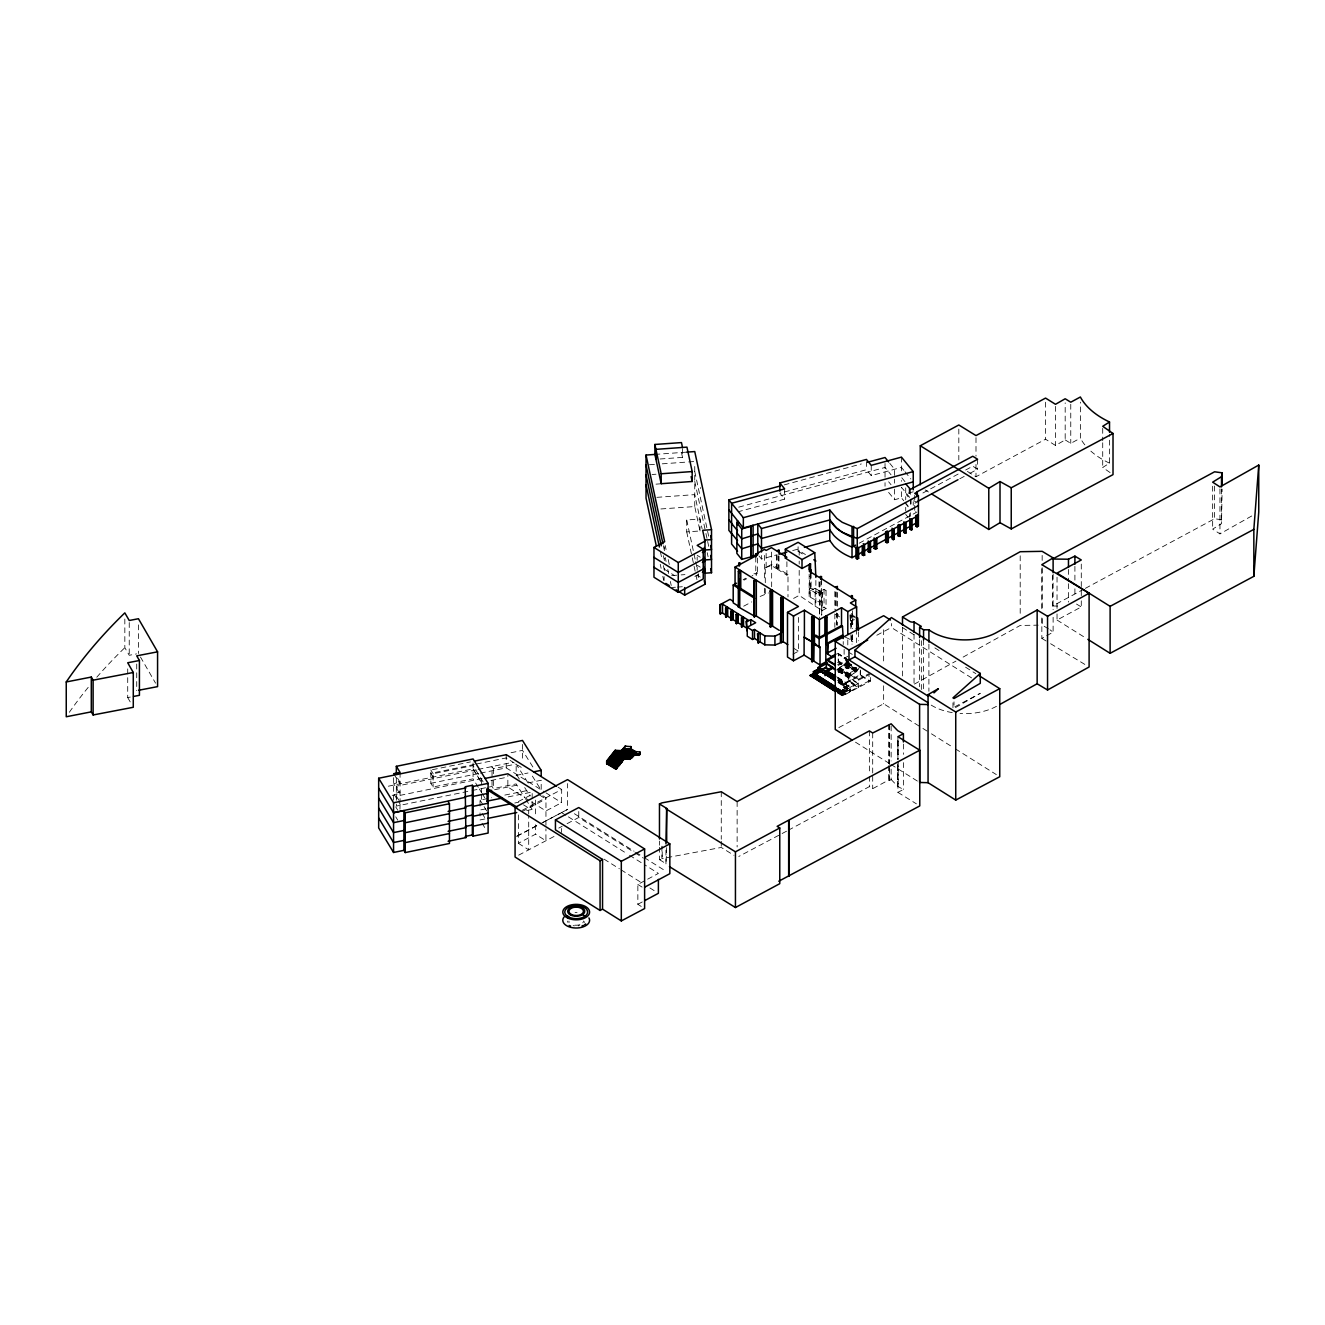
<?xml version="1.0" encoding="UTF-8"?>
<svg xmlns="http://www.w3.org/2000/svg" width="1325" height="1325" viewBox="0 0 1325 1325"><rect width="100%" height="100%" fill="white"/><g stroke="black" fill="none" stroke-linecap="round" stroke-linejoin="round"><path stroke-width="0.75" stroke-dasharray="5 3.75" d="M971.573 677.887L891.394 627.503L891.394 623.528M952.957 707.798L952.957 700.345M1046.667 635.735L1053.11 632.158L1049.996 629.789M821.682 614.369L822.146 592.673L826.038 590.586L826.038 608.473L822.146 610.56L821.914 614.701M819.397 614.104L819.397 602.179L809.161 596.565L809.525 576.16M1251.694 515.988L1219.961 533.876L1212.657 529.122L1221.517 523.64L1222.13 489.157M1110.085 472.578L1102.715 467.46L1109.522 463.154L1109.522 434.352M955.474 707.616L980.285 693.29L954.464 706.987M1045.557 402.204L1045.557 439.221L1055.495 445.465L1065.184 439.9L1065.184 402.866M914.432 684.098L955.938 661.092M963.142 657.084L1020.2 625.45L1038.171 625.152M1041.847 617.914L1041.847 638.402L1045.061 636.629M967.399 471.435L975.995 476.735L1045.557 439.221M859.196 543.2L916.536 512.295L911.087 508.932M1065.184 439.9L1070.766 443.362L1080.372 438.161L1080.372 402.154M1057.035 613.922L1057.035 620.05L1081.283 606.933L1081.283 600.821M922.896 492.999L958.522 473.853M965.643 470.027L972.782 466.201L977.618 469.199L968.707 473.986M959.797 478.772L966.919 474.946M1052.597 575.381L1052.597 606.005L1083.535 589.327M1085.357 588.35L1214.594 518.754L1222.13 519.781M666.69 847.619L665.962 864.496L665.962 848M786.553 831.189L738.787 856.463M788.358 830.228L869.366 786.619L872.695 788.673L888.462 780.177L889.638 780.574L889.638 766.132M891.145 769.196L891.145 779.514L889.638 780.574M891.145 779.514L897.82 786.47L903.402 789.435L897.919 792.383L897.919 761.444M694.847 576.441L698.225 574.619M743.159 579.654L745.842 578.213M753.892 573.907L757.403 572.98L752.037 575.862M765.287 582.718L765.287 567.812L771.663 564.4L787.994 574.57L787.994 596.929M743.971 580.168L746.671 578.727M765.287 567.812L771.415 565.51L776.483 568.657L779.001 568.094L777.162 569.088L777.162 555.672M798.097 546.794L798.097 551.266L799.19 550.687L805.451 554.562M777.162 569.088L786.901 575.149L787.994 574.57M760.136 596.465L768.467 592.938M743.689 606.204L751.755 601.881M820.838 594.13L811.099 588.068L809.244 589.062L818.999 595.124L820.838 594.13L820.838 579.224M793.592 598.403L799.19 595.389L815.157 606.138L815.157 588.25L809.525 591.066M815.157 588.25L820.192 591.397L824.034 589.343L826.038 590.586M819.397 602.179L821.682 600.954M815.157 606.138L820.192 609.285L824.034 607.231L826.038 608.473M852.836 614.982L852.836 623.926L851.809 624.489L851.809 615.545L855.271 616.489M850.368 616.373L850.368 620.845L853.052 619.404M850.368 620.845L854.492 619.702M792.979 654.152L798.445 651.221L798.445 615.446M850.534 614.75L850.534 623.694L852.836 623.926M845.168 637.043L852.389 640.571L851.577 641.018L851.743 634.211M844.124 649.349L844.124 658.293L847.801 656.322M850.087 663.51L847.387 661.274L847.983 668.744L851.462 666.872M847.934 661.258L846.841 661.838L849.772 663.676M852.588 666.906L846.294 662.964L847.387 661.821M845.764 663.527L844.671 664.107L856.331 671.427L857.424 670.848L845.764 662.964L848.795 663.61M839.354 667.502L850.998 675.088L856.878 671.427L845.217 664.09L846.294 662.964M839.354 667.783L845.217 664.09M838.079 670.053L848.812 676.81L849.905 676.23L838.278 668.91L844.671 664.107M837.731 668.926L849.358 676.23L850.451 675.651L838.824 668.347L849.905 675.949M641.234 906.449L637.855 904.312L637.855 884.438L658.392 873.423L644.811 864.877M637.855 904.312L644.695 900.636M518.373 801.575L533.793 793.41M876.819 635.238L891.394 627.503M837.566 664.819L847.006 659.817L838.377 654.401L838.377 661.688L847.006 667.104L838.162 671.792M838.294 665.432L846.824 660.893M540.12 823.951L567.564 809.426L567.564 783.588M838.294 672.719L848.53 667.287L848.53 661.821M518.373 814.858L518.373 843.313L535.499 834.237L545.933 840.779L545.933 828.854M839.354 667.22L858.401 679.278L858.6 687.46L848.265 680.951L848.265 673.68L860.207 667.336M558.769 828.092L562.115 826.32M567.1 823.67L578.76 817.475L633.4 851.826M858.633 669.175L849.789 673.862L849.789 681.149L858.401 686.565L869.018 680.934L869.018 675.468M845.764 662.964L857.971 670.019L853.482 667.187M845.217 663.543L856.878 670.864L857.971 670.284L853.482 667.469M849.905 676.23L856.331 671.427M849.358 676.23L848.265 677.373L838.427 671.195M848.265 677.638L848.812 676.81M837.367 692.809L842.468 696.006L870.542 681.116L860.207 674.624L843.727 683.468L843.727 687.443L850.534 691.733L850.418 687.162L838.46 679.758M838.029 678.301L845.913 683.253L860.405 675.518L869.018 680.934M838.46 679.477L845.367 683.816L846.46 682.69M845.913 683.253L844.82 684.379L837.913 680.056M843.727 685.787L844.273 684.959L838.361 681.232M858.401 679.278L869.018 673.647M843.727 687.443L851.776 683.17M844.737 687.576L851.892 683.766L857.573 687.344L850.418 691.137L844.737 687.576L844.737 683.601L851.892 679.791L857.573 683.369L857.573 687.344M870.542 673.829L858.6 680.172L848.265 673.68M842.468 689.878L847.238 687.344L850.534 689.414L845.747 691.948L842.468 689.878L842.65 692.76L844.754 692.809L842.567 693.969M842.998 692.23L842.998 689.911L847.255 687.658L849.988 689.381L849.988 691.7L842.468 695.741L837.367 692.528M837.632 688.139L842.7 691.319L848.017 688.503L842.7 691.6M850.418 687.162L857.573 683.369M837.433 689.845C839.487 693.621 846.609 693.952 842.7 691.319M842.468 692.197L847.238 689.662M842.65 692.478L847.255 689.977L849.988 691.7M842.601 693.091L844.257 692.213M842.998 689.911L845.747 691.633L849.988 689.381M842.601 693.372L844.257 692.495M842.567 694.25L844.754 692.809M842.518 694.863L845.251 693.406L842.518 695.41L837.301 691.567M842.518 695.128L845.251 693.687M838.841 727.558L883.642 703.79L921.206 727.392M516.816 836.257L537.817 825.16M543.068 822.378L567.564 809.426M522.116 810.353L561.684 789.468L561.601 802.668L545.9 810.95L507.856 787.05L507.856 775.125M522.017 811.629L545.9 799.025M516.866 836.224L538.331 824.895M518.655 855.155L554.43 836.257M897.489 786.255L897.572 761.477M784.218 484.884L861.316 463.949M903.799 470.292L901.447 467.394L871.237 475.609L866.434 469.713L779.845 493.231L784.648 499.127L738.439 511.682M738.737 507.16L885.034 467.46L891.029 474.781M913.24 491.807L905.72 493.844L908.172 496.858M888.628 492.387L894.607 499.724L901.447 497.869L903.799 500.767M759.026 556.003L761.494 559.017L777.096 554.777M792.698 550.554L800.499 548.434M511.069 752.716L522.497 750.364L533.925 768.649M478.292 787.315L473.058 778.835L433.109 787L430.824 783.274L430.824 770.024L470.507 761.925M474.466 764.426L430.824 773.336L433.109 777.063M476.453 764.012L506.216 757.933L521.288 767.407M388.324 786.205L473.075 768.898L480.942 781.684L480.213 780.491M476.089 769.842L396.341 786.205L400.067 792.251L393.641 793.576L399.902 803.728M478.077 769.428L512.974 762.256M492.039 776.5L492.039 766.562L493.364 768.715L516.17 764.045L527.913 782.744M430.824 783.274L478.441 773.552M480.428 773.138L506.216 767.871L544.293 791.787M392.183 795.364L399.902 793.791L393.641 783.638L400.067 782.313L396.341 776.268L396.341 806.08L470.11 790.942M482.068 778.537L396.341 796.143L399.14 800.681M472.098 790.528L492.039 786.437L493.364 788.59L516.17 783.903L524.7 797.517M490.929 780.491L506.183 777.411M516.121 775.407L528.029 772.988M494.639 789.733L518.108 784.93M528.029 782.926L541.196 780.259L541.196 790.197L530.795 773.601M480.031 806.047L480.031 800.085L491.476 797.766M504.825 795.083L530.348 789.915M508.171 796.888L531.789 792.102M485.762 808.863L480.031 810.022L480.031 815.985M514.763 803L518.721 802.205M480.031 819.96L485.762 818.8M526.671 810.536L532.17 809.426L532.17 801.476M124.832 619.023L124.832 647.677L129.237 655.295L136.608 653.888M127.713 668.91L127.713 697.563L131.606 696.817M661.904 846.211L661.904 858.583L721.264 847.453L733.967 855.321M659.469 847.271L659.469 859.643L662.218 859.13L662.218 846.758M654.898 454.409L686.632 452.14M660.032 458.997L685.008 457.224M649.432 464.744L655.097 464.346M662.268 463.833L686.632 462.077M688.669 461.928L694.747 461.498M652.016 474.499L656.007 474.217M656.007 484.155L659.983 483.857M656.885 497.339L694.747 494.623L702.068 528.675M660.877 508.966L694.747 506.547L699.997 530.961L686.714 531.905L686.714 519.98L699.997 519.036L699.997 530.961M671.659 575.58L679.261 575.033M681.149 574.901L684.942 574.619M671.659 587.505L675.452 587.223M677.357 587.091L683.054 586.677M1052.597 606.005L1060.53 606.088M1048.439 628.845L1042.162 625.069L1042.162 616.887M1041.847 638.402L1048.853 642.642M1050.592 643.702L1087.345 665.928M1076.496 604.051L1081.283 606.933M913.803 500.668L916.536 502.357L914.73 503.318L914.73 495.368M897.919 792.383L916.403 803.844M659.469 859.643L666.69 864.115M925.165 489.935L928.427 491.973M798.097 551.266L803.646 554.728M851.809 615.545L855.718 617.98M838.592 615.065L836.539 613.773L836.539 625.698M835.495 614.336L839.619 616.887M850.534 623.694L851.809 624.489M851.577 641.018L852.836 641.813M697.165 555.324L700.213 557.212M849.524 652.712L852.24 654.401M697.165 565.262L700.213 567.15M837.516 653.275L846.244 658.707M844.124 658.293L849.524 661.655M837.516 662.218L847.983 668.744M697.165 575.199L700.213 577.087M793.89 648.389L798.445 651.221M664.123 569.088L674.408 575.497M1057.035 620.05L1086.152 638.286M902.424 627.52L914.383 635.023M934.87 647.908L941.694 652.198M965.594 667.204L975.846 673.647M848.53 659.999L838.195 653.507L838.195 660.794L856.331 671.99M847.387 661.274L848.364 661.887M847.387 661.539L848.364 662.152M850.733 664.272L851.71 664.885M855.602 667.336L856.579 667.949M846.841 662.119L851.71 665.167M854.625 667.27L856.579 668.231M849.772 664.223L851.71 665.448M855.602 667.883L856.579 668.496M846.294 662.401L853.101 666.955M845.764 663.245L857.424 670.582M845.217 663.808L856.878 671.146M844.671 664.388L856.331 671.709M850.451 675.386L838.824 668.347M838.278 668.363L849.905 675.667M837.731 669.208L849.358 676.512M837.731 669.473L849.358 676.793M838.079 670.334L848.812 677.075M838.145 670.665L848.812 677.357M837.599 670.947L851.776 680.139M922.912 728.452L929.736 732.758M931.458 733.818L953.652 747.764M955.358 748.84L996.334 774.595M837.582 677.108L846.46 682.955M837.582 677.671L846.46 683.236M838.029 678.582L845.913 683.534M838.029 678.847L845.913 683.799M838.46 680.04L850.534 687.758L858.6 683.485L851.776 679.195L851.892 683.766M837.913 680.321L844.82 684.661M837.913 680.603L844.82 684.942M838.361 681.514L844.273 685.505M838.096 681.994L843.727 685.522L845.367 683.816M838.096 682.259L848.017 688.503M838.327 682.69L848.017 688.768M837.632 688.42L843.197 691.915M838.195 689.05L845.747 693.952M837.648 689.066L845.747 694.267L845.747 691.633M837.648 689.348L843.164 693.074L837.98 689.828M837.433 690.11L843.114 693.952L838.046 690.789M837.499 690.789L843.064 694.847L837.847 691.551M837.301 691.849L843.015 695.724L837.913 692.511M855.503 742.182L889.241 763.382M890.93 764.442L917.927 781.402M558.14 787.232L561.684 789.468M546.016 792.88L561.601 802.668M574.388 813.716L634.046 851.197M635.752 852.273L642.559 856.546M644.265 857.623L666.425 871.535M635.056 852.869L643.337 858.087M542.803 795.762L545.983 797.766L545.933 826.866M539.623 795.083L545.983 799.091M561.601 812.606L566.686 815.803M568.392 816.862L626.129 853.151M629.524 855.287L643.105 863.817M523.541 804.838L528.708 808.084L528.708 814.047M604.051 859.147L619.338 868.753M621.027 869.813L643.105 883.692M649.912 887.965L656.703 892.222M637.855 884.438L643.337 887.883M518.373 843.313L528.708 849.822L528.708 816.034M889.82 463.386L894.607 469.249L894.607 477.199M888.628 481.787L891.029 484.718M904.975 471.733L910.871 478.971M904.975 481.671L901.447 477.331L901.447 481.306M909.695 497.405L901.447 487.269L901.447 497.869M904.975 502.208L908.519 506.547M905.72 503.782L908.172 506.796M905.72 514.382L908.172 517.396M480.031 780.193L473.058 768.898M519.367 779.083L516.17 773.982L516.17 764.045M524.7 787.58L530.05 796.077M525.777 799.223L532.17 809.426M483.095 781.849L473.058 765.585L433.109 773.75L433.109 787M479.335 789.004L481.422 792.4M482.085 793.476L485.099 798.362M480.031 800.085L483.062 805.004M484.072 806.627L487.153 811.629M482.052 813.302L485.082 818.204M482.052 823.239L485.082 828.142M393.641 773.701L399.902 783.853M395.728 806.892L397.815 810.271M395.728 816.829L397.815 820.208M430.824 770.024L433.192 773.8M140.467 657.018L155.555 683.153M127.713 697.563L130.496 702.416M700.345 487.534L700.561 488.527M694.747 471.435L708.941 537.519M694.747 481.373L705.496 531.441M705.927 533.445L707.219 539.441M707.649 541.445L708.941 547.457M707.219 552.691L708.08 556.699M681.464 452.521L682.507 457.39L682.507 447.453M686.714 519.98L695.244 559.746M695.675 561.734L697.381 569.7M686.714 531.905L691.832 555.771M692.263 557.759L695.675 573.659M696.105 575.663L696.95 579.638M665.216 545.536L666.077 549.544M668.231 559.548L669.506 565.56M663.378 545.751L664.653 551.647L664.653 546.678M665.216 557.461L666.077 561.469M667.8 569.485L668.661 573.477M670.367 581.493L671.228 585.501M663.378 555.688L664.653 561.585L664.653 558.272M660.413 551.829L661.688 557.742M663.378 565.626L664.653 571.522L664.653 568.21M660.247 564.301L661.109 568.309M662.831 576.325L663.692 580.333M1221.517 488.942L1221.517 523.64M1219.961 488.958L1219.961 533.876M1214.594 486.093L1214.594 518.754M1212.657 486.242L1212.657 529.122M1102.715 428.356L1102.715 440.712M1102.715 442.765L1102.715 467.46M1081.283 564.069L1081.283 588.565M1081.283 590.602L1081.283 598.767M1074.906 566.338L1074.906 580.632M1074.906 588.797L1074.906 596.962M1070.766 404.274L1070.766 443.362M1068.463 569.435L1068.463 581.675M1068.463 583.712L1068.463 602.097M1057.035 577.17L1057.035 611.885M1055.495 406.377L1055.495 445.465M1053.127 574.305L1053.11 609.632M1053.127 617.317L1053.11 632.158M1042.162 555.423L1042.162 565.676M1042.162 567.713L1042.162 608.688M1041.847 568.756L1041.847 609.732M1020.2 555.804L1020.2 615.214M977.618 459.262L977.618 469.199M975.995 437.648L975.995 456.164M975.995 464.396L975.995 476.735M958.82 429.085L958.82 459.957M954.017 701.836L954.017 705.148M928.908 644.165L928.908 691.286M923.558 640.008L923.558 689.166M921.339 640.737L921.339 689.911M919.616 639.627L919.616 686.747M914.73 505.305L914.73 513.255M914.035 634.294L914.035 683.468M913.24 501.744L913.24 505.272M911.087 498.995L911.087 504.957M910.557 489.339L910.557 497.289M910.557 499.277L910.557 507.227M910.557 512.758L910.557 516.286M909.397 488.428L909.397 496.378M909.397 513.603L909.397 517.131M909.165 488.494L909.165 496.444M905.72 487.882L905.72 499.807M905.72 507.309L905.72 510.854M903.402 744.054L903.402 754.356M903.402 762.62L903.402 789.435M902.491 627.222L902.491 676.379M901.447 457.125L901.447 471.369M898.234 740.857L898.234 759.424M898.234 761.477L898.234 786.238M897.919 736.683L897.919 759.374M897.82 741.072L897.82 757.585M897.82 765.833L897.82 786.47M897.572 740.841L897.489 759.44M894.607 479.186L894.607 483.161M894.607 489.124L894.607 499.724M891.145 725.885L891.145 760.947M889.638 724.874L889.638 764.061M889.439 724.742L889.34 764.227M889.439 765.999L889.34 780.723M888.462 724.477L888.462 763.68M888.462 765.734L888.462 780.177M885.034 463.485L885.034 477.398M885.034 482.697L885.034 486.225M883.642 629.723L883.642 663.759M883.642 685.77L883.642 703.79M872.695 732.973L872.695 774.231M872.695 776.301L872.695 788.673M871.237 465.34L871.237 475.609M870.542 677.473L870.542 681.116M869.366 730.92L869.366 774.247M869.366 776.301L869.366 786.619M866.434 461.498L866.434 469.713M860.405 670.053L860.405 675.518M860.207 670.98L860.207 674.624M858.418 631.859L858.418 640.803M856.646 629.226L856.646 642.642M852.389 610.759L852.389 628.646M852.389 634.609L852.389 640.571M852.025 635.288L852.025 644.232M851.743 613.342L851.577 629.093M851.279 621.408L851.279 628.862M850.932 628.696L849.888 614.353M850.932 634.658L850.932 640.621M847.801 639.925L847.801 645.888M847.238 687.344L847.255 689.977M847.006 661.639L847.006 667.104M843.743 692.18L843.247 691.584M843.23 641.548L843.23 644.53M837.367 592.474L837.367 607.38M837.367 613.342L837.367 625.267M836.704 592.06L836.704 606.966M836.704 612.928L836.704 624.853M835.495 591.977L835.495 609.864M834.849 591.563L834.849 609.45M834.849 613.922L834.849 627.338M824.034 589.343L824.034 607.231M822.146 592.673L822.146 610.56M821.483 579.621L821.483 615.396M820.192 591.397L820.192 609.285M819.628 582.106L819.628 617.881M818.999 581.708L818.999 595.124M815.869 580.433L815.869 605.773M811.099 573.162L811.099 588.068M810.436 574.238L810.436 596.598M809.161 574.205L809.161 596.565M799.19 550.687L799.19 555.158M799.19 561.121L799.19 564.102M799.19 570.363L799.19 595.389M786.901 561.734L786.901 575.149M784.648 488.859L784.648 499.127M779.001 556.169L779.001 568.094M778.322 555.738L778.322 567.663M776.483 555.241L776.483 568.657M771.663 564.4L771.663 586.76M771.415 552.094L771.415 565.51M766.132 553.419L766.132 568.326M765.287 588.681L765.287 594.643M764.492 555.374L764.492 579.224M764.492 588.168L764.492 594.13M761.494 555.49L761.494 559.017M757.403 558.073L757.403 572.98M756.575 572.466L756.575 575.447M755.78 557.063L755.78 574.951M737.131 801.575L737.131 846.973M721.264 791.754L721.264 839.205M721.264 841.276L721.264 847.453M698.242 573.675L698.242 577.65M697.165 556.98L697.165 560.293M697.165 566.918L697.165 570.23M694.747 466.466L694.747 506.547M664.123 576.673L664.123 580.449M659.469 841.077L659.469 845.201M578.76 811.513L578.76 817.475M561.601 828.506L561.601 832.481M535.499 800.085L535.499 817.161M535.499 824.746L535.499 834.237M532.17 793.526L532.17 799.488M522.497 744.418L522.497 760.302M506.216 754.621L506.216 767.871M493.364 768.715L493.364 776.665M493.364 780.64L493.364 788.59M492.039 780.475L492.039 786.437M481.455 779.15L481.522 786.421M481.406 788.375L481.522 792.383M481.406 794.338L481.406 802.287M473.075 762.935L473.058 778.835M400.067 772.376L400.067 802.188M400.067 804.176L399.902 811.678M393.641 777.676L393.641 801.526M138.446 624.87L138.446 653.523M136.723 664.04L136.723 690.64M129.237 622.551L129.237 655.295M584.689 921.72A8.563 4.952 0 0 1 584.408 922.432M579.406 925.612A8.563 4.952 0 0 1 578.197 925.827M574.371 925.86A8.563 4.952 0 0 1 573.145 925.645M568.044 922.531A8.563 4.952 0 0 1 567.63 921.074M583.48 920.991A7.288 4.207 0 0 1 582.801 922.813M579.903 924.651A7.288 4.207 0 0 1 572.615 924.684M569.253 922.299A7.288 4.207 0 0 1 568.922 921.074M575.067 912.561A13.399 7.735 0 0 1 577.071 912.561M69.331 712.287A811.364 468.437 0 0 1 89.454 685.853M96.791 677.207A811.364 468.437 0 0 1 124.832 647.677M1109.522 463.154A89.852 51.874 0 0 1 1090.872 451.146M1084.844 444.869A89.852 51.874 0 0 1 1080.372 438.161M996.466 706.324A45.795 26.45 0 0 1 960.045 713.479M952.261 712.602A45.795 26.45 0 0 1 930.962 704.966"/><path stroke-width="1.5" d="M927.898 702.614L854.956 656.786L854.956 650.161L891.394 617.566L980.285 673.415L980.285 683.352L954.017 698.523L952.957 697.861L980.285 673.415M1053.127 557.908L1041.847 564.665L1089.1 593.236L1089.1 666.988L1047.545 690.01L1037.144 683.766L1037.144 610.013L996.45 632.588A45.795 26.45 0 0 1 928.908 629.822L923.558 629.756L919.616 627.338L921.339 626.394L914.035 622.005A4.339 2.501 0 0 1 909.579 621.359L902.491 616.986L1020.2 551.713L1042.162 551.332L1053.127 557.908L1053.11 572.748M815.869 577.452L814.759 552.707L798.097 542.322L785.327 549.163L785.327 558.107L802.006 568.475L810.552 563.903L809.525 564.235L809.161 569.733L811.099 570.181L811.099 573.162M1253.847 576.325L1253.847 529.371L1258.75 465.058L1219.961 486.921L1212.657 482.168L1221.517 476.685L1222.13 472.826L1214.594 471.799L1052.597 559.034L1068.463 559.216L1074.906 556.119L1081.283 559.978L1057.035 573.096L1110.118 606.337L1110.118 653.308L1253.847 576.325L1258.75 512.013L1258.75 465.058M615.843 769.129L615.827 766.479L608.374 761.858L607.811 762.587L616.986 768.434L615.843 769.129L606.651 763.647L606.651 760.997L615.231 750.132C620.481 756.691 631.628 737.876 621.558 750.497M613.823 755.879L606.949 763.813L606.933 761.163L615.512 750.314L621.839 750.679M615.827 766.479L624.406 755.614L630.733 755.979L634.178 751.639M616.986 768.069L623.843 759.374L627.868 758.844L623.562 759.208L615.545 768.964L615.545 766.314L624.125 755.449L630.452 755.813L633.88 751.474L639.925 751.971L639.942 754.621L638.783 755.316L634.476 754.902L636.48 755.184M933.976 692.876L938.348 688.685L928.063 694.631L928.063 782.694L955.739 800.085L999.746 776.732L999.746 688.669L979.258 675.8M629.292 759.308L631.329 758.281L622.154 753.18M920.279 484.851L920.279 445.763L958.82 424.977L975.995 435.594L1045.557 398.08L1055.495 404.307L1065.184 398.759L1070.766 402.204L1080.372 397.003A89.852 51.874 0 0 0 1109.522 421.996L1102.715 426.302L1113.017 433.49L1113.017 474.632L1011.24 528.923L1000.011 522.713L988.781 529.453L931.69 493.993M988.781 529.453L988.781 488.312L1000.011 481.555L1011.24 487.782L1113.017 433.49M606.949 763.448L615.545 768.583L623.562 758.827L614.949 753.296L616.108 752.617L624.141 757.552M622.998 759.54L614.386 754.405L615.247 753.544M622.982 757.105L616.108 752.997L624.721 757.585M622.419 760.268L613.806 755.134L614.386 754.405M615.529 753.71L614.386 755.167L621.276 759.275M624.721 757.204L616.672 752.65M620.117 759.97L613.243 755.846L614.104 754.985M625.284 757.237L617.251 752.683M620.233 751.308L623.297 749.453M621.276 761.726L612.663 756.575L613.243 755.846M625.003 749.569L624.141 750.049L632.754 755.184L631.031 757.734L627.007 758.264L617.831 752.716M620.696 762.438L612.1 757.304L612.962 756.442M624.721 756.277L618.411 752.749M632.754 755.184L624.721 749.321L625.864 748.625L635.039 753.809L625.864 749.006L633.333 753.527M620.133 763.167L611.521 758.033L612.1 757.304M625.301 756.31L618.974 752.782M619.553 763.896L610.957 758.745L611.819 757.883M625.864 756.343L619.553 752.815M632.174 756.293C622.005 752.302 620.216 746.207 631.611 754.19M634.476 753.229L626.443 748.658M618.99 764.608L610.378 759.473L610.957 758.745M626.443 756.376L620.133 752.848M629.888 755.979C609.765 746.505 639.478 753.296 631.329 758.281M634.476 752.848L627.023 748.691M618.411 765.337L609.815 760.202L610.659 759.341M626.443 755.995L620.713 752.882M627.586 755.681L622.435 752.6L623.297 751.739M633.913 752.269L627.586 748.724M616.125 765.038L609.235 760.931L609.815 760.202M634.476 752.302L628.166 748.757M617.268 766.794L608.655 761.643L609.517 760.782M635.636 752.368L628.746 748.791M616.688 767.506L608.092 761.991L616.125 765.8M636.199 752.401L629.309 748.824M616.125 768.235L607.513 763.101L608.092 762.372M635.636 751.987L629.888 748.857M606.651 763.647L607.811 762.587M629.607 749.834L631.048 748.923L636.199 752.02M629.888 750L631.048 749.304L630.75 746.488L630.75 749.138M623.562 758.827L627.007 757.883M629.408 756.79L632.472 754.935M633.317 754.836L634.476 753.776M633.035 756.111L634.758 755.084M633.615 755.763L634.758 754.703M630.17 759.358C625.168 758.695 631.694 759.738 633.333 755.598M635.619 754.604L639.644 754.455L639.925 751.971M639.644 754.074L635.039 753.809M1037.144 610.013L1047.545 616.274L1089.1 593.236M999.994 704.37L1037.144 683.766M757.801 554.496L757.801 524.021L761.494 528.543L829.765 510.009L836.804 518.357L842.236 522.315L857.258 528.609L857.258 559.067L858.633 558.338L858.633 547.738L857.308 546.91M736.866 532.865L741.735 538.844L757.801 533.958L761.494 538.48L829.765 519.947L836.804 528.294L842.236 532.253L857.258 538.546L918.407 505.587M855.619 545.138L852.025 547.059A57.604 33.258 0 0 1 833.789 535.35L829.765 529.884L761.494 548.418L757.801 543.896L741.735 548.782L736.866 542.803M829.765 510.009L829.765 540.484L833.789 545.95A57.604 33.258 0 0 0 852.025 557.659L916.536 522.895M917.032 495.782L917.032 491.807L977.618 459.262L972.782 456.264L910.557 489.339L905.72 483.907L743.342 527.946L728.866 509.843M917.331 495.964L917.331 491.989L914.73 493.38L918.407 495.649L918.407 526.124L917.032 526.87L915.707 526.042L915.707 515.442L917.032 516.27L917.032 526.87M857.258 528.609L918.407 495.649M917.032 501.744L958.008 479.716M862.26 554.844L864.579 555.142L862.26 554.844L862.26 546.016M868.206 551.631L870.525 551.929L868.206 551.631L868.206 541.031L869.548 541.859L869.548 552.459M874.136 548.451L876.835 548.533L874.136 548.451L874.136 537.851M885.613 542.256L888.33 542.339L885.613 542.256L885.613 531.656L886.955 532.484L886.955 543.084M897.903 535.648L900.205 535.929L897.903 535.648L897.903 525.048L899.228 525.859L899.228 536.459M903.832 532.435L906.151 532.733L903.832 532.435L903.832 521.835L905.157 522.663L905.157 533.263M909.762 529.238L912.08 529.536L909.762 529.238L909.762 518.638L911.103 519.466L911.103 530.066M915.707 526.042L918.407 526.124M891.94 530.017L891.94 538.844L893.282 539.673L894.259 539.142L894.259 528.543M665.962 843.876L666.69 808.416L666.69 841.425M903.402 741.983L903.402 733.735L897.919 736.683L919.765 750.215L919.765 805.931L778.769 881.224M669.44 866.649L735.441 907.526L779.763 883.676L779.763 827.976L777.129 826.353L919.765 750.215M665.962 808.797L735.441 851.826L779.763 827.976M704.436 573.228L711.525 572.731L711.525 529.669L702.664 530.298L704.999 541.18L697.165 545.387L703.244 549.163L703.244 578.975L678.267 592.358L653.97 577.253L653.97 547.44L664.653 541.71L646.037 455.055L656.19 454.326M653.97 547.44L678.267 562.545L703.244 549.163M702.382 552.525L704.999 551.117L704.221 547.49M703.244 559.1L678.267 572.483L653.97 557.378M702.382 562.463L704.999 561.055L704.221 557.428M703.244 569.038L678.267 582.42L653.97 567.315M702.382 572.4L704.999 570.992L704.221 567.365M738.986 566.057L738.986 563.075L741.288 563.721L757.403 555.092L755.78 554.082L764.492 549.411L766.132 550.438L771.415 547.622L776.483 550.769L779.001 550.206L779.001 553.188M737.578 586.528L735.06 584.954L735.06 567.067L740.609 564.086L738.986 563.075M676.114 589.807L684.677 595.14L704.999 584.242L704.999 541.18M738.323 571.174L740.774 570.628L755.648 579.886L753.859 580.83L753.859 616.605L754.621 616.208L738.323 606.949L738.323 571.174L740.112 570.214L740.112 573.195M779.001 550.206L777.162 551.2L786.901 557.262L785.327 558.107M738.323 606.949L739.085 606.535L733.205 602.875L733.205 584.987L736.501 583.232M739.747 606.949L739.747 589.062L740.774 588.515L753.793 596.614M753.859 580.83L756.327 580.284L771.912 589.989L771.912 594.461M785.327 549.163L802.006 559.531L814.759 552.707M727.293 616.026L727.293 607.082L725.62 607.976L725.62 616.92L727.293 616.026L722.523 613.061L719.823 613.74L719.823 604.796L730.025 599.331L732.592 600.921M719.823 604.796L722.523 604.117L727.293 607.082M725.62 607.976L727.673 607.33L732.559 610.361L732.559 619.305L730.887 620.199L730.887 611.256L732.559 610.361M730.887 611.256L732.94 610.61L737.843 613.657L737.843 622.601L736.17 623.495L736.17 614.552L737.843 613.657M779.249 630.336L772.574 626.178L770.107 626.725L770.107 590.95L771.912 589.989M770.107 590.95L772.574 590.403L782.595 596.631L782.595 627.934M811.099 570.181L809.244 571.174L818.999 577.236L821.483 576.64L821.483 579.621M725.62 616.92L727.673 616.274L732.559 619.305M736.17 614.552L738.24 613.906L743.159 616.97L743.159 625.913L741.487 626.808L741.487 617.864L743.159 616.97M730.887 620.199L732.94 619.553L737.843 622.601M741.487 617.864L743.524 617.185L748.377 620.199L746.339 621.293L746.952 630.617L746.339 621.293M746.952 621.673L750.745 619.653L755.697 622.733L747.25 627.238L752.55 630.534L754.488 629.491L759.44 632.572L758.165 634.029L760.119 632.986L764.79 635.901L774.926 636.116L780.789 633.367L780.789 597.592L782.595 596.631M780.789 597.592L783.257 597.045L798.445 606.502L787.497 612.365L787.497 657.067L793.476 660.794L804.109 655.097L813.152 660.728L811.662 661.523L811.662 616.804L813.467 615.843L813.467 642.675L804.109 637.209L812.324 641.979M821.483 576.64L819.628 577.634L834.849 587.091L837.367 586.511L837.367 589.493M736.17 623.495L738.24 622.849L743.159 625.913M753.859 616.605L756.327 616.059L770.603 624.953M741.487 626.808L743.524 626.129L746.753 628.149M837.367 586.511L835.495 587.505L849.888 596.465L852.389 595.869L852.389 598.85M770.107 626.725L771.912 625.764L771.912 622.783M787.497 612.365L793.476 616.075L804.408 610.212L813.467 615.843M747.25 627.238L747.25 636.182L752.55 639.478L754.488 638.435L757.784 640.488M757.486 633.615L758.165 642.973L760.119 641.929L764.79 644.844L774.926 645.06L783.257 641.764L787.812 644.596M811.662 616.804L814.13 616.257L819.397 619.537L819.397 637.424L824.879 634.493L825.823 635.072L825.823 661.904L827.463 662.931M852.389 595.869L850.534 596.863L855.718 600.092L855.718 607.546M819.397 619.537L824.879 616.605L826.287 617.483L826.287 644.314L827.463 645.043L827.463 653.987L831.504 656.504L836.009 654.086M826.287 644.314L825.624 616.208L841.524 607.695L847.801 611.603L847.801 633.963M855.718 600.092L850.368 602.958L856.646 606.867L856.646 629.226M826.287 617.483L827.048 617.086L827.048 643.917M847.801 611.603L856.646 606.867M825.823 661.904L820.043 665.001L820.043 647.113L814.477 644.695L814.477 635.752L815.67 635.106L819.397 637.424M827.612 633.035L841.524 625.582L842.468 626.162L843.23 638.567M814.477 635.752L819.148 638.65L825.823 635.072M826.568 634.675L842.468 626.162M820.043 665.001L813.832 661.142L814.13 643.089L815.67 644.049L814.477 644.695M826.568 643.619L842.468 635.106M843.23 635.586L827.33 644.099L828.208 644.646L827.463 653.987M856.281 628.53L858.418 627.388L858.418 630.369M836.158 648.306L827.33 653.043L828.208 653.589M811.662 661.523L813.832 661.142M1110.118 606.337L1253.847 529.371M644.993 857.192L669.837 843.876L669.837 873.688L644.993 887.005M644.695 900.636L658.392 893.298L658.392 879.386M852.124 740.062L835.247 729.462L835.247 641.383L883.642 615.711L890.466 620.001M829.202 669.506L826.353 667.717L826.237 659.833L834.783 655.312M834.849 656.273L827.777 660.016L835.313 664.753M835.247 641.383L848.977 650.012L867.709 640.074M818.188 667.436L826.237 663.146L833.061 667.436L824.995 671.709L818.188 667.436L818.188 671.725L811.165 675.435M813.401 673.945L813.401 671.626L818.188 669.092L821.467 671.162L814.312 674.955L814.395 673.746L835.611 687.145M836.257 688.735L813.815 674.64L813.947 671.659L818.188 669.407L820.937 671.129L813.268 675.203L835.711 688.752M835.661 691.733L810.122 675.402L813.401 673.663L835.992 688.023M810.122 675.684L818.188 671.411M821.401 669.688L826.237 667.121M812.208 675.17L814.908 673.779L835.611 686.88M822.775 669.622L826.353 667.717M815.405 673.829L812.208 674.905M835.065 676.992L827.181 671.493L833.061 668.098L835.744 670.053M834.518 677.555L826.634 672.057L827.727 671.477L835.611 676.429M848.977 650.012L848.977 659.949L854.956 656.786M834.965 678.748L826.088 673.166L827.181 672.04M824.995 674.027L826.634 672.603M824.995 673.763L826.088 673.166M555.44 819.91L578.76 807.538L644.612 848.944L644.612 908.569L621.309 920.925L602.544 909.132L602.544 859.461L555.44 829.848L555.44 819.91L621.309 861.3L621.309 920.925M669.837 843.876L567.564 779.613L515.077 807.372L600.076 860.77L602.544 859.461M928.063 694.631L955.739 712.022L999.746 688.669M515.077 807.372L515.077 857.043L600.076 910.457L602.544 909.132M621.309 861.3L644.612 848.944M779.845 491.178L779.845 482.963L866.434 459.444L871.237 465.34L901.447 457.125L913.24 471.601L913.24 489.819M732.46 534.787L728.866 530.381L728.866 499.906L780.259 485.96M867.246 462.342L885.034 457.523L888.628 461.912M728.866 499.906L743.342 517.678L913.24 471.601M737.545 520.824L737.545 524.799L737.362 520.874L738.654 522.447L736.866 522.928L736.866 553.403L741.735 559.382L751.176 556.831L750.911 526.025L753.097 525.296L753.097 555.771M905.72 483.907L913.24 481.869M736.866 522.928L741.735 528.907L751.176 526.356M750.911 526.025L750.911 556.5L756.227 554.927M779.05 554.247L786.851 552.144M804.408 547.374L829.765 540.484M396.341 774.28L396.341 766.33L522.497 740.443L541.196 770.338L541.196 776.284M393.641 773.701L400.067 772.376L396.341 766.33M448.098 801.526L449.457 803.728L449.457 843.478L405.251 852.555L403.893 850.352L393.558 852.472L378.668 827.926L378.668 778.255L473.075 758.96L488.113 783.373L488.113 833.061L473.075 836.141L472.346 834.965L472.346 785.278L465.207 786.752L465.936 837.599L448.098 841.276M474.466 761.113L506.316 754.687M378.668 778.255L393.558 802.784L465.936 787.928M472.346 785.278L473.075 786.454L488.113 783.373M465.207 796.689L472.346 795.215L473.075 796.391L488.113 793.311M378.668 788.193L393.558 812.722L465.572 797.269M393.558 812.722L403.893 810.602L405.251 812.805L405.251 852.555M405.251 812.805L449.457 803.728M465.207 806.61L472.346 805.153L473.075 806.329L488.113 803.248M448.098 811.463L465.936 807.803M449.457 813.666L405.251 822.742L403.893 820.539L393.558 822.659L378.668 798.13M465.207 816.548L472.346 815.09L473.075 816.266L488.113 813.186M448.098 821.401L465.936 817.74M449.457 823.603L405.251 832.68L403.893 830.477L393.558 832.597L378.668 808.051M465.207 826.485L472.346 825.028L473.075 826.204L488.113 823.123M448.098 831.338L465.936 827.661M449.457 833.541L405.251 842.617L403.893 840.414L393.558 842.534L378.668 817.989M472.346 834.965L465.207 836.423L465.936 837.599M484.967 778.438L507.856 773.8L539.623 793.774M533.511 771.879L541.196 770.338M487.087 791.257L491.641 790.329M487.12 801.145L502.374 798.048M487.666 808.482L510.787 803.811M487.666 818.419L516.75 812.54M93.114 714.97L91.309 711.856L66.25 716.759L66.25 681.961L91.309 677.058L93.114 680.172L93.114 714.97L133.278 707.285L133.278 672.487L127.713 662.765L139.423 660.513L139.423 695.31L133.56 696.437M138.612 690.275L157.576 686.632L157.576 651.834L136.723 655.842L139.423 660.513M93.114 680.172L133.278 672.487M659.469 839.023L659.469 803.944L661.904 802.884L721.264 791.754L737.131 801.575L869.366 730.92L872.695 732.973L891.145 723.814L897.82 730.754L903.402 733.735M655.941 459.295L655.941 449.357L686.946 447.138L692.18 471.551L692.18 481.488L661.192 483.708L654.898 454.409L654.898 444.471L681.464 442.583L682.507 447.453M686.632 452.14L694.747 451.56L711.525 529.669M654.898 444.471L661.192 473.77L692.18 471.551M704.436 540.103L711.525 539.606L710.664 535.598M704.436 550.041L711.525 549.544L710.664 545.536M704.436 559.978L711.525 559.481L710.664 555.473M848.977 659.949L919.6 704.337L928.063 704.569M928.063 782.694L919.6 782.462L919.6 704.337M624.986 746.157L631.031 746.654M632.754 753.494L625.864 749.387L622.435 753.362M624.721 749.321L633.317 754.472M632.754 755.565L624.141 750.049M623.578 750.778L633.035 756.492M623.297 751.358L630.452 755.648M622.998 751.49L629.888 755.614M628.166 755.333L622.717 752.087L621.276 752.915M622.435 752.219L629.309 756.327M616.108 753.362L622.998 757.486M614.949 753.296L623.562 758.447M614.668 753.892L621.839 758.165M614.386 754.024L622.982 759.175M613.806 754.753L622.419 759.888M613.525 755.333L620.696 759.622M613.243 755.482L620.696 760.003M612.962 756.062L620.133 760.351M612.663 756.194L622.137 761.925M621.558 762.273L612.382 757.171M612.1 756.923L620.696 762.057M612.663 757.337L619.553 761.444M611.819 757.503L618.974 761.792M611.521 757.652L620.994 763.366M620.415 763.713L611.239 758.612M610.957 758.38L619.553 763.515M610.659 758.96L617.831 763.25M610.378 759.092L618.99 764.243M610.957 759.507L619.852 764.823M619.272 765.171L610.096 760.053M609.798 759.821L619.272 765.552M609.517 760.401L616.688 764.691M609.235 760.55L617.831 765.684M616.125 765.419L608.953 761.511M608.655 761.262L617.268 766.413M608.092 761.991L616.688 767.142M607.513 762.72L616.986 768.434M917.082 514.696L918.407 515.524L857.258 548.484L853.598 546.215L853.598 526.34M898.88 524.518L900.205 525.329L900.205 535.929M886.988 530.911L888.33 531.739L888.33 542.339M891.94 528.244L893.282 529.072L893.282 539.673M892.934 538.314L894.259 539.142M863.238 543.714L864.579 544.542L864.579 555.142M857.308 557.51L858.633 558.338M857.258 559.067L855.933 558.256L855.933 547.656M659.469 803.944L666.69 808.416M920.279 445.763L988.781 488.312M813.782 559.763L815.869 561.055M858.418 627.388L857.689 617.997M825.624 616.208L827.048 617.086M735.06 567.067L740.112 570.214M733.205 584.987L739.085 588.648L740.112 588.101L740.112 579.158M739.747 589.062L754.621 598.32M813.832 643.254L816.929 645.176M818.486 646.153L820.043 647.113M665.829 583.414L669.257 585.534M1087.858 639.362L1110.118 653.308M854.956 650.161L927.898 695.989M826.237 659.833L835.114 665.398M835.595 669.407L833.061 668.38M835.611 676.148L827.727 671.477M827.181 671.493L835.065 676.446M827.181 671.758L835.065 676.711M826.634 672.057L835.512 677.622M826.634 672.338L835.512 677.903M826.088 672.62L834.965 678.201M826.088 672.901L834.965 678.466M825.541 673.183L835.396 679.377M825.541 673.464L835.396 679.924M835.297 680.222L821.467 671.825M835.346 680.537L820.688 671.328L835.346 680.818M813.947 671.659L816.68 673.382L816.697 676.015M813.401 671.626L816.697 673.696M813.898 673.696L834.866 686.963M813.815 674.359L836.257 688.47M835.711 689.033L812.755 674.607L834.684 688.669M836.092 690.192L811.712 674.856L836.092 690.457M835.545 690.474L811.165 675.7M836.207 691.17L810.668 675.121L836.207 691.435M810.122 675.402L835.661 691.451M506.216 754.621L556.5 786.205M516.882 807.074L487.103 788.358L487.103 801.608M487.103 789.683L516.783 808.333M779.845 482.963L784.648 488.859L731.599 503.268L731.599 544.012L737.545 551.299M728.866 519.781L732.46 524.187M731.599 523.474L737.545 530.762M731.599 533.412L737.545 540.699M829.765 519.947L833.789 525.412A57.604 33.258 0 0 0 852.025 537.122M157.576 651.834L138.446 618.725L129.237 620.497L124.832 612.879A811.364 468.437 0 0 0 66.25 681.961M691.137 476.602L692.18 481.488M710.664 568.723L711.525 572.731M704.221 580.615L704.999 584.242M646.037 464.992L662.947 543.78M646.037 474.93L661.258 545.834M646.037 484.867L659.386 547.026M656.372 546.248L646.037 498.117L646.037 455.055M1222.13 472.826L1222.13 485.082M1221.517 476.685L1221.517 486.888M1109.522 421.996L1109.522 432.281M1074.906 556.119L1074.906 564.284M1068.463 559.216L1068.463 567.382M1047.545 616.274L1047.545 690.01M1011.24 487.782L1011.24 528.923M1000.011 481.555L1000.011 522.713M955.739 712.022L955.739 800.085M928.908 629.822L928.908 642.112M923.558 629.756L923.558 640.008M919.616 627.338L919.616 637.573M914.035 622.005L914.035 632.257M912.08 518.936L912.08 529.536M910.755 519.88L910.755 528.708M906.151 522.133L906.151 532.733M902.491 616.986L902.491 625.168M898.88 526.273L898.88 535.118M876.835 537.933L876.835 548.533M875.461 538.662L875.461 549.262M870.525 541.329L870.525 551.929M863.585 545.072L863.585 555.672M852.025 527.184L852.025 557.659M851.743 595.472L851.743 598.436M841.524 607.695L841.524 625.582M824.995 671.709L824.995 675.684M824.879 616.605L824.879 634.493M820.838 576.243L820.838 579.224M819.148 638.65L819.148 647.594M814.13 616.257L814.13 643.089M813.152 642.84L813.152 660.728M812.341 617.235L812.341 661.937M810.552 563.903L810.519 573.212M809.525 564.235L809.525 570.197M804.408 610.212L804.408 637.043M804.109 637.209L804.109 655.097M802.006 559.531L802.006 568.475M793.476 616.075L793.476 660.794M788.855 820.672L788.855 876.388M788.657 820.556L788.657 876.272M783.257 597.045L783.257 641.764M782.595 629.425L782.595 632.406M781.452 598.006L781.452 642.724M780.442 633.151L780.442 642.095M774.926 636.116L774.926 645.06M772.574 590.403L772.574 626.178M771.912 595.952L771.912 621.293M770.786 591.364L770.786 627.139M764.79 635.901L764.79 644.844M761.494 528.543L761.494 551.962M760.119 632.986L760.119 641.929M758.165 634.029L758.165 642.973M756.327 580.284L756.327 616.059M755.78 554.082L755.78 557.063M754.538 581.244L754.538 617.019M754.488 629.491L754.488 638.435M752.55 630.534L752.55 639.478M750.745 619.653L750.745 624.125M743.342 517.678L743.342 527.946M743.524 617.185L743.524 626.129M741.735 528.907L741.735 559.382M741.851 618.079L741.851 627.023M740.774 570.628L740.774 588.515M739.665 562.711L739.665 565.692M738.986 571.572L738.986 607.347M738.24 613.906L738.24 622.849M736.567 614.8L736.567 623.744M735.441 851.826L735.441 907.526M732.94 610.61L732.94 619.553M731.284 611.504L731.284 620.448M727.673 607.33L727.673 616.274M726.001 608.225L726.001 617.168M722.523 604.117L722.523 613.061M720.485 605.21L720.485 614.154M684.677 587.555L684.677 595.14M678.267 562.545L678.267 592.358M661.192 473.77L661.192 483.708M600.076 860.77L600.076 910.457M473.075 786.454L473.075 836.141M403.893 810.602L403.893 850.352M393.558 802.784L393.558 852.472M91.309 677.058L91.309 711.856M588.963 917.927A13.399 7.735 0 0 1 575.332 927.997A13.399 7.735 0 0 1 564.069 916.983M585.683 923.923A11.395 6.575 0 0 1 584.623 924.701M583.398 925.38A11.395 6.575 0 0 1 581.99 925.943M570.595 926.009A11.395 6.575 0 0 1 569.187 925.463M566.719 916.618A11.395 6.575 0 0 1 567.763 915.84M583.215 915.095A11.395 6.575 0 0 1 585.551 916.519M826.353 663.742L819.198 667.552L824.879 671.112L832.034 667.32L826.353 663.742M570.926 915.211A8.563 4.952 0 0 0 584.689 912.014A8.563 4.952 0 0 0 572.996 906.731A8.563 4.952 0 0 0 570.926 915.211M571.721 914.631A7.288 4.207 0 0 0 583.414 911.915A7.288 4.207 0 0 0 573.477 907.426A7.288 4.207 0 0 0 571.721 914.631M567.961 918.175A13.399 7.735 0 0 0 589.459 913.157A13.399 7.735 0 0 0 571.191 904.909A13.399 7.735 0 0 0 567.961 918.175M569.187 917.264A11.395 6.575 0 0 0 587.488 912.991A11.395 6.575 0 0 0 571.936 905.969A11.395 6.575 0 0 0 569.187 917.264"/></g></svg>
